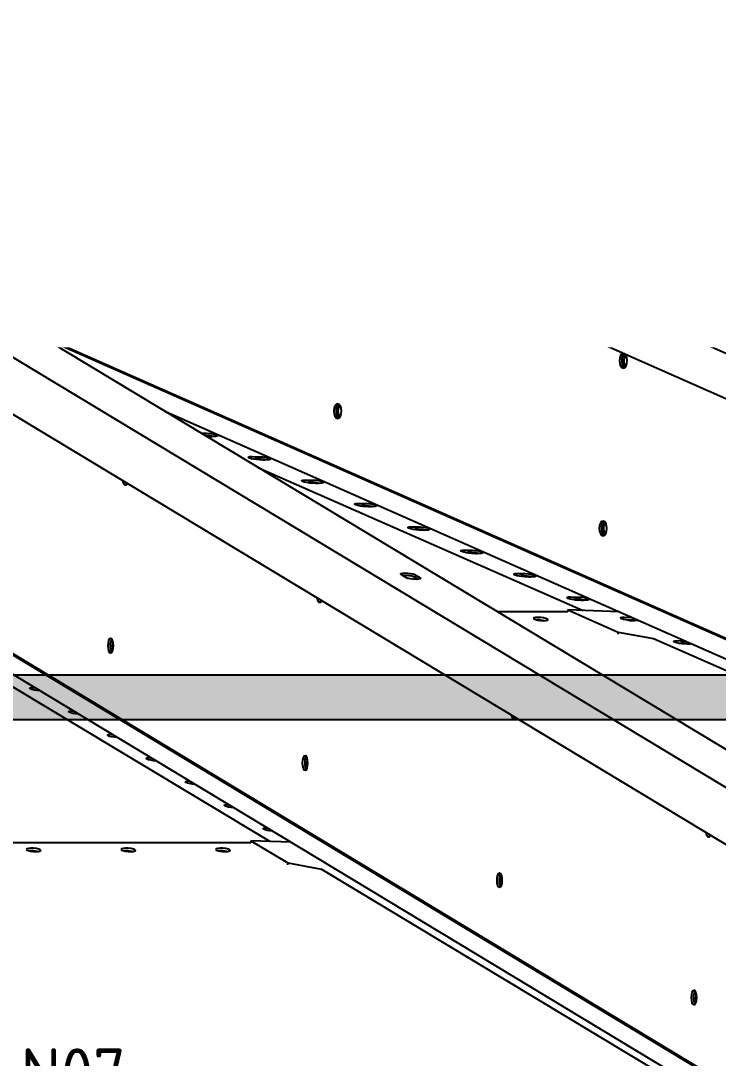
# Model space of a CAD drawing. Header units: millimetres. Extents: x -272986 to 200319, y -34579 to 49604.
# Drawn here: x -35415 to -34746, y 15811 to 16806 of the extents above; entities that cross this region are included whole.
import ezdxf
from ezdxf import colors
from ezdxf.entities.mleader import LeaderData, LeaderLine
from ezdxf.math import Vec2, Vec3

# ---------------------------------------------------------------- set-up
doc = ezdxf.new("R2010")
doc.units = ezdxf.units.MM
doc.linetypes.add('CENTER', pattern=[50.800000000000004, 31.75, -6.35, 6.35, -6.35])
doc.layers.get('Defpoints').update_dxf_attribs({"color": 9})
for name, color, linetype in [('X 0051 M', 7, 'Continuous'), ('X 2051 M', 1, 'CENTER'), ('X 3001 D', 5, 'Continuous'), ('X 4001 T', 7, 'Continuous'), ('X 5001 H', 8, 'Continuous'), ('X 5051 H', 253, 'Continuous')]:
    doc.layers.add(name, color=color, linetype=linetype)
doc.layers.add('X 5999 H', color=7, linetype='Continuous', true_color=0xffffff)
doc.styles.add('BIT STD. 2.5', font='isocpeur.ttf', dxfattribs={"height": 2.5})
doc.styles.add('BIT STD. 3.0', font='isocpeur.ttf', dxfattribs={"height": 2.5})
doc.dimstyles.new('BIT STD. 3.0', dxfattribs={"dimtxt": 3, "dimasz": 3, "dimexe": 1, "dimexo": 0.75, "dimgap": 1, "dimtad": 1, "dimdec": 0, "dimdsep": 46, "dimtxsty": 'BIT STD. 3.0', "dimcen": 0, "dimadec": 0, "dimazin": 0, "dimtfac": 1, "dimtdec": 0, "dimtmove": 0, "dimatfit": 3, "dimfxl": 1, "dimtfill": 1, "dimlwd": -1, "dimlwe": -1, "dimarcsym": 0})

# ---------------------------------------------------------------- blocks, each defined once
blk = doc.blocks.new('*D36')
at = {"layer": 'Defpoints', "color": 0, "transparency": 16777216}
for p in [(-29560.67678410275, 19644.47732991414), (-45157.67678410285, 15542.02923352813), (-29560.67678410275, 15542.02923352813)]:
    blk.add_point(p, dxfattribs=at)
at = {"layer": 'X 3001 D', "color": 0, "transparency": 16777216}
for p, q in [((-45157.67678410285, 15587.02923352813), (-45157.67678410285, 19704.47732991414)), ((-29560.67678410275, 15587.02923352813), (-29560.67678410275, 19704.47732991414)), ((-44977.67678410285, 19644.47732991414), (-29740.67678410275, 19644.47732991414))]:
    blk.add_line(p, q, dxfattribs=at)
for points in [[(-44977.67678410285, 19674.47732991414), (-44977.67678410285, 19614.47732991414), (-45157.67678410285, 19644.47732991414)], [(-29740.67678410275, 19674.47732991414), (-29740.67678410275, 19614.47732991414), (-29560.67678410275, 19644.47732991414)]]:
    blk.add_solid(points, dxfattribs=at)
at = {"layer": 'X 3001 D', "color": 0, "transparency": 16777216, "insert": (-37359.1767841028, 19794.47732991414), "char_height": 150, "attachment_point": 5, "style": 'BIT STD. 3.0', "bg_fill": 3, "box_fill_scale": 1.1, "bg_fill_color": 256, "bg_fill_true_color": 13158600, "bg_fill_transparency": 0}
blk.add_mtext('INTERNAL TANK DIAMETER - %%C15597mm (20 PLATES ROUND)', dxfattribs=at)
blk = doc.blocks.new('A$C79477E6E')
at = {"extrusion": (0, 1, 0)}
for p, q in [((476.9535320341056, 1806.64523979739), (3012.505441377452, 276.9780702590779)), ((3072.557610990709, 276.9780702590597), (537.0057016473402, 1806.645239797375)), ((635.7450653151718, 1806.937440925562), (4097.672395711848, 277.2702713872477)), ((4153.094006394884, 277.2702713872295), (691.166675998189, 1806.937440925545)), ((779.1481817472595, 1807.075177638053), (5082.206792844812, 277.4080080997392)), ((5131.633180608846, 277.408008099721), (828.57456951126, 1807.075177638037)), ((417.6466637249432, 1787.748446359687), (2953.198573068257, 258.0812768213946)), ((580.8028110970881, 1787.748446359687), (4042.730141493714, 258.0812768213946)), ((754.916153752536, 1778.76946572288), (5032.716276783151, 258.0812768213946)), ((937.8569329507045, 1244.387000648647), (2861.240174608814, 84.03363207314942)), ((941.4698749396703, 1240.813944547395), (2861.163744125439, 82.68632884500585)), ((1962.103975652597, 1232.036001698014), (1954.976478207664, 1235.185316458826)), ((1966.913440508626, 1235.185316458826), (1974.040937953552, 1232.036001698014)), ((2419.472884356554, 1232.036001698014), (2410.61364603959, 1235.185316458828)), ((2421.259329557997, 1235.185316458826), (2430.11856787495, 1232.036001698014)), ((1971.796576103716, 1230.461922163166), (1966.61959900106, 1232.749391296862)), ((2427.040361343799, 1230.56449365638), (2420.894094499959, 1232.749391296862)), ((989.3010185121966, 1193.510843669057), (2861.163744125439, 64.23916648433806)), ((1958.776903833823, 948.9082230297281), (3961.688628994238, 63.91324275953957)), ((1964.61123770001, 945.3884414238601), (3961.688628994241, 62.97138614154392)), ((2522.798877798075, 920.0733403948525), (2525.050984276324, 919.2727532652243)), ((2522.993315145217, 919.328441284948), (2524.843311572891, 918.6707977213955)), ((2082.165495673329, 874.4694086095078), (3961.688628994238, 43.99419724816835)), ((2117.252713102742, 853.3017234304152), (2121.900941511838, 853.2077288587807)), ((2124.099938972071, 850.7206520765958), (2122.208978132487, 850.7588903124251)), ((2129.029549336217, 850.0676332709463), (2122.390970967081, 850.2018758845061)), ((2125.152135458604, 850.4649035906241), (2125.442911311129, 850.3364230556926)), ((2165.843165900213, 830.9195486234385), (2172.819568828836, 830.7784746599591)), ((2179.948176653215, 827.6383790721247), (2172.971915730253, 827.7794501640219)), ((2175.01657482086, 828.2914381484297), (2173.126375316981, 828.3296609888403)), ((2175.845675725581, 828.0657493469171), (2176.138734800217, 827.9362599606811)), ((2171.562065837017, 820.5375612886837), (2483.250695962925, 683.2437845942295)), ((2216.762807543328, 808.4902739133304), (2223.738196145827, 808.3492204611393)), ((2225.933209984269, 805.8622242341226), (2224.043772511537, 805.9004316650517)), ((2230.866803970206, 805.2091248733032), (2223.891557373365, 805.3501754539138)), ((2226.543513745393, 805.6646961230217), (2226.830139356112, 805.5380493899102)), ((2267.682449186439, 786.0609992032205), (2274.656823462821, 785.9199662623178)), ((2281.785431287204, 782.7798706744816), (2274.81119901648, 782.9209007438058)), ((2276.849844460783, 783.4330103337052), (2274.961169716149, 783.4712023410593)), ((2277.245421242929, 783.2618447832574), (2277.516839393124, 783.14191753062)), ((2318.602090829554, 763.6317244931124), (2325.575450779816, 763.490712063498)), ((2332.704058604195, 760.3506164756618), (2325.730840659591, 760.4916260336977)), ((2327.766478248897, 761.0037964472085), (2325.878566930831, 761.0419730168633)), ((2327.951200748586, 760.8572825804004), (2328.198499651637, 760.7480125186812)), ((2369.521732472669, 741.2024497830043), (2376.494078096806, 741.0614578646764)), ((2383.622685921189, 737.9213622768402), (2376.65048230271, 738.0623513235896)), ((2378.683111347094, 738.5745825746653), (2376.795964155568, 738.6127436924635)), ((2378.660680727531, 738.4510853078373), (2378.874723167402, 738.3565097544215)), ((2314.03470102567, 714.6485767070881), (2308.814447094668, 717.7978914679043)), ((2310.537099426005, 716.8550637951066), (2314.771247142737, 714.3006547414425)), ((2321.748760549825, 717.7978914679024), (2326.96901448083, 714.6485767070881)), ((2420.44137411578, 718.7731750728963), (2427.412705413801, 718.6322036658548)), ((2325.168430810681, 713.1690863404528), (2321.533547945848, 715.3619663059417)), ((2434.541313238184, 715.4921080780205), (2427.570123945821, 715.6330766134797)), ((2429.599743753854, 716.1453687161011), (2427.713361390368, 716.1835143678618)), ((2429.373711715194, 716.043319007118), (2429.545035080511, 715.9676190566879)), ((2471.361015758896, 696.3439003627882), (2478.331332730795, 696.2029494670332)), ((2485.459940555174, 693.0628538791989), (2478.489765588933, 693.2038019033716)), ((2480.516375467636, 693.7161548715521), (2478.630758635227, 693.7542850430564)), ((2480.090163220801, 693.6340413361413), (2480.208860379866, 693.5815944965598)), ((2468.532732860363, 681.8786414011574), (2401.400880495257, 681.8786414011574)), ((2468.689677564205, 683.8203937720154), (2468.426179985014, 681.8786414011574)), ((2517.724436439188, 681.8786414011574), (2468.689677564205, 683.8203937720154)), ((2468.689677564205, 683.8203937720154), (2516.823139917178, 662.6183857643737)), ((2518.034980132416, 681.8786414011574), (2517.724436439188, 681.8786414011574)), ((2522.677326138702, 676.8377358470352), (2529.768014277659, 676.6943508548284)), ((2535.561231966971, 674.1345932228523), (2523.869294376978, 674.3710227974389)), ((2527.919725501259, 673.8005947265392), (2529.249960047786, 673.7736952682135)), ((2536.873593051776, 673.5547209510169), (2529.80607596874, 673.6976373876187)), ((2516.823139917178, 662.6183857643737), (2516.565657454626, 660.7209596716802)), ((2516.823139917178, 662.6183857643737), (2550.813872733506, 656.5811394415705)), ((2553.672467357082, 666.1320675970874), (2553.587603010794, 666.1320675970874)), ((1859.220148098797, 656.5811394415705), (2183.139991861408, 461.7722684968685)), ((2550.813872733506, 656.5811394415705), (2550.673129342245, 655.5439807150924)), ((2550.813872733506, 656.5811394415705), (2992.843781130749, 461.8741476874948)), ((2573.59696778181, 654.4084611369253), (2580.520220051756, 654.2684619643042)), ((2587.627727152587, 651.1287930666604), (2580.725717611855, 651.2683626775088)), ((2582.611876375307, 651.7835557906328), (2580.762581692634, 651.8209514704977)), ((1957.081334969615, 609.5499117167074), (1957.271217176803, 609.5463708722109)), ((1962.475676196311, 606.4065849865347), (1962.302556146256, 606.4098132572908)), ((1994.37577194559, 587.1206370065975), (1994.445924459014, 587.119328831679)), ((1999.650383478522, 583.9795429460046), (1999.596993122232, 583.9805385471827)), ((2164.716797130426, 460.5090044944209), (1730.485329000785, 460.5090044944209)), ((2164.838088278615, 462.4507568652807), (2164.634569396181, 460.5090044944209)), ((2203.468392687118, 461.0186538006546), (2164.838088278615, 462.4507568652807)), ((2164.838088278615, 462.4507568652807), (2200.091878765594, 441.2487488576389)), ((2200.091878765594, 441.2487488576389), (2199.893239818, 439.3535554346599)), ((2200.091878765594, 441.2487488576389), (2232.470894783241, 435.2115025348339)), ((2232.470894783241, 435.2115025348339), (2232.362422149123, 434.1765764780703)), ((2232.470894783241, 435.2115025348339), (2556.390738546503, 240.4026315897372))]:
    blk.add_line(p, q, dxfattribs=at)
at = {"extrusion": (0, 0, -1)}
for centre, major_axis, ratio, start_param, end_param in [((1960.944959358156, 1235.185316458908), (-6.949620002249387, 0.8383208361043031), 0.1918023039474003, -0.5614132024934406, 2.580179451096352), ((2415.936487798805, 1235.18531645891), (-6.922618541567476, 1.037955937339124), 0.1710541236911177, -0.7197052314060359, 2.421887422183757), ((1968.072456803067, 1232.036001697896), (6.949620002259523, -0.8383208361057232), 0.1918023039473834, -0.5614132024932976, 2.580179451096495), ((2424.795726115743, 1232.036001697896), (6.922618541577572, -1.037955937340813), 0.1710541236910967, -0.7197052314058903, 2.421887422183903), ((2012.792062785844, 1147.774752303767), (4.662936703425657e-15, -7.000000000000064), 0.5224985647159204, -4.258603374866193, 2.024581932313393), ((2490.859576688654, 1147.774752303767), (6.217248937900877e-15, -7.000000000000065), 0.6494480483301575, -4.258603374866182, 2.024581932313405), ((2494.661606516649, 1147.774752303771), (2.442490654175344e-15, -7.000000000000314), 0.6494480483301592, 2.02458193231344, 2.710173263190626), ((2017.055263607614, 1147.774752303771), (1.77635683940025e-15, -6.999999999999986), 0.5224985647159219, 0.622175250448816, 2.024581932313417), ((2017.055263607614, 1147.774752303767), (2.220446049250313e-15, -7.000000000004426), 0.5224985647159219, 2.024581932313576, 2.519417403140294), ((2494.661606516649, 1147.774752303771), (1.77635683940025e-15, -7.000000000000366), 0.649448048330159, 0.4314193903981967, 2.024581932313357), ((2267.34554296207, 1035.299225131841), (4.662936703425657e-15, -7.000000000000064), 0.5224985647159204, -4.258603374866193, 2.024581932313393), ((2271.60874378384, 1035.299225131845), (1.554312234475219e-15, -6.999999999999886), 0.5224985647159219, 0.6221752504489331, 2.024581932313419), ((2271.60874378384, 1035.299225131846), (2.886579864025407e-15, -6.9999999999982), 0.5224985647159219, 2.024581932313322, 2.519417403140421), ((1993.398523286553, 987.0036916142017), (4.662936703425657e-15, -7.000000000000064), 0.5224985647159204, -4.258603374866193, 2.024581932313393), ((1997.661724108319, 987.0036916142053), (2.220446049250313e-15, -7.00000000000056), 0.5224985647159219, 0.6221752504488891, 2.024581932313348), ((1997.661724108319, 987.0036916142053), (1.998401444325282e-15, -6.999999999999963), 0.5224985647159219, 2.024581932313417, 2.519417403140531), ((2521.899023138292, 922.8236979599151), (4.662936703425657e-15, -7.000000000000064), 0.5224985647159204, -4.258603374866197, 2.02458193231339), ((2526.162223960066, 922.8236979599187), (1.998401444325282e-15, -7.000000000000083), 0.5224985647159219, 0.6221752504491398, 2.024581932313404), ((2526.162223960066, 922.8236979599187), (1.332267629550188e-15, -6.9999999999994), 0.5224985647159219, 2.024581932313404, 2.519417403140376), ((2247.952003462775, 874.5281644422776), (4.662936703425657e-15, -7.000000000000064), 0.5224985647159204, -4.258603374866193, 2.024581932313393), ((2252.215204284548, 874.5281644422794), (1.554312234475219e-15, -7.000000000000391), 0.5224985647159218, 0.622175250449013, 2.02458193231339), ((2252.215204284545, 874.5281644422812), (1.77635683940025e-15, -6.999999999998453), 0.522498564715922, 2.02458193231331, 2.519417403140459), ((2125.639976836337, 851.6411972573551), (-6.961864500088557, 0.7296867015417704), 0.200432857043433, 0.04540287107042628, 2.659771290160591), ((2124.960805038136, 849.2052720953925), (6.936425114089134, -0.9412792553916878), 0.1819892258667465, -1.990683508877888, -1.247483718733551), ((2125.639976836337, 851.6411972573551), (6.961864500088316, -0.7296867015417448), 0.2004328570434331, -0.4818213634291757, 1.044927787494102), ((2169.407540815231, 829.3494993937311), (-6.936425114087543, 0.9412792553914708), 0.1819892258667467, -2.134987046166085, 1.006605607423708), ((2176.557584878723, 829.211922547247), (-6.961864500088503, 0.7296867015417644), 0.200432857043433, -1.841917693704165, 2.659771290160601), ((2176.557584878723, 829.211922547247), (6.96186450008843, -0.7296867015417572), 0.2004328570434331, -0.4818213634291801, 1.044714430311439), ((2044.475849401708, 810.348170787991), (0, -7.000000000000061), 0.3826834323650596, -0.7457192521791436, 1.19950485769779), ((2220.327182458346, 806.920224683623), (-6.936425114087543, 0.9412792553914708), 0.1819892258667467, -2.134987046166085, 1.006605607423708), ((2227.475192921109, 806.7826478371371), (-6.961864500088559, 0.7296867015417707), 0.2004328570434331, -1.841704691079552, 2.659771290160639), ((2226.800088324369, 804.3467226751745), (6.936425114089678, -0.9412792553917613), 0.1819892258667466, -1.99153494413923, -1.247274138702688), ((2227.475192921109, 806.7826478371371), (6.96186450008843, -0.7296867015417573), 0.2004328570434331, -0.4818213634291793, 1.044501427686917), ((2271.246824101458, 784.4909499735131), (-6.936425114087543, 0.9412792553914708), 0.1819892258667467, -2.134987046166085, 1.006605607423708), ((2278.392800963495, 784.353373127029), (-6.961864500088518, 0.7296867015417665), 0.2004328570434331, -1.841492041241047, 2.659771290160644), ((2277.719729967492, 781.9174479650665), (6.936425114089491, -0.9412792553917356), 0.1819892258667465, -1.991960370778719, -1.24716972987855), ((2278.392800963495, 784.353373127029), (6.96186450008843, -0.729686701541757), 0.2004328570434331, -0.4818213634291766, 1.044288777848432), ((2502.505483639001, 762.0526372703516), (4.662936703425657e-15, -7.000000000000064), 0.5224985647159204, -4.258603374866197, 2.02458193231339), ((2506.768684460774, 762.0526372703553), (1.77635683940025e-15, -6.999999999999496), 0.5224985647159218, 2.024581932313408, 2.519417403140534), ((2322.166465744569, 762.061675263405), (-6.936425114087543, 0.9412792553914708), 0.1819892258667467, -2.134987046166085, 1.006605607423708), ((2329.310409005881, 761.924098416921), (-6.961864500088534, 0.7296867015417685), 0.2004328570434331, -1.841279742434985, 2.659771290160604), ((2329.310409005881, 761.924098416921), (6.961864500088543, -0.729686701541769), 0.2004328570434331, -0.4818213634291784, 1.044076479042224), ((2506.768684460774, 762.0526372703534), (1.554312234475219e-15, -6.999999999999987), 0.5224985647159219, 0.6221752504489415, 2.024581932313404), ((2373.086107387684, 739.632400553297), (-6.936425114087541, 0.9412792553914697), 0.1819892258667467, -2.134987046166087, 1.006605607423706), ((2380.228017048263, 739.4948237068111), (-6.961864500088527, 0.7296867015417672), 0.2004328570434331, -1.841067792916515, 2.659771290160637), ((2379.559013253729, 737.0588985448485), (6.936425114089591, -0.9412792553917492), 0.1819892258667465, -1.992810644383639, -1.246961672307423), ((2380.228017048263, 739.4948237068111), (6.961864500088543, -0.729686701541769), 0.2004328570434331, -0.4818213634291784, 1.043864529523887), ((2424.005749030799, 717.2031258431889), (-6.936425114087542, 0.9412792553914698), 0.1819892258667467, -2.134987046166086, 1.006605607423707), ((2431.145625090652, 717.065548996703), (-6.961864500088605, 0.7296867015417754), 0.2004328570434331, -1.840856190959551, 2.659771290160591), ((2431.145625090652, 717.065548996703), (6.961864500088543, -0.729686701541769), 0.2004328570434331, -0.4818213634291784, 1.043652927566906), ((2320.50185775325, 714.648576707079), (6.972839224681826, -0.6160463835602841), 0.2078276749251632, -0.4019630360341999, 2.739629617555593), ((2430.478654896844, 714.6296238347404), (6.936425114089172, -0.9412792553916929), 0.1819892258667465, -1.993235492266717, -1.246858022643155), ((2230.913489794599, 697.872643616065), (-2.220446049250313e-16, -7.000000000000071), 0.3826834323650596, -0.7457192521777678, 1.199504857696238), ((2482.063233133034, 694.6362742865949), (-6.961864500088527, 0.7296867015417678), 0.2004328570434331, -1.840644934849539, 2.659771290160631), ((2481.398296539963, 692.2003491246323), (6.936425114089444, -0.9412792553917297), 0.1819892258667465, -1.993660148148772, -1.246754625117551), ((2532.980841175417, 672.2069995764869), (6.961864500088804, -0.7296867015419426), 0.2004328570434331, -2.263537164131135, -1.621587570508966), ((2030.271817539284, 649.5771100984257), (4.218847493575595e-15, -7.000000000000064), 0.3826834323650607, -4.258603374866183, 2.024581932313403), ((2034.891215201842, 649.5771100984275), (1.110223024625157e-15, -7.000000000000236), 0.3826834323650622, 1.039634466989359, 2.024581932313402), ((2034.891215201838, 649.577110098433), (8.881784197001252e-16, -6.999999999987114), 0.3826834323650622, 2.024581932313364, 2.101958186600623), ((2584.204826142533, 652.7008350607321), (-6.961864500088569, 0.7296867015417965), 0.2004328570434394, -1.831195359937992, 0.9926222696989004), ((1996.986382533913, 585.5505877768901), (-6.961864500088748, 0.7296867015419605), 0.2004328570434395, -1.976094817312744, 1.16549783627705), ((2417.35113018749, 585.3971164441409), (6.661338147750939e-16, -7.000000000000065), 0.3826834323650595, -0.7457192521763467, 1.199504857694697), ((2034.280819509884, 563.1213130667802), (-6.961864500088771, 0.7296867015419631), 0.2004328570434394, -1.96581832133809, 1.157817903174525), ((2071.575256485852, 540.6920383566721), (-6.961864500088792, 0.7296867015418191), 0.2004328570434394, -1.94726809272426, 1.139267674561532), ((2216.709457932175, 537.1015829264998), (4.218847493575595e-15, -7.000000000000064), 0.3826834323650607, -4.258603374866222, 2.024581932313365), ((2221.328855594733, 537.1015829265016), (1.110223024625156e-15, -7.000000000000294), 0.3826834323650621, 1.039634466989466, 2.024581932313379), ((2221.328855594726, 537.101582926518), (1.554312234475219e-15, -6.999999999967821), 0.3826834323650622, 2.024581932313117, 2.101958186600383), ((2108.869693461824, 518.2627636465622), (-6.961864500088792, 0.7296867015418191), 0.2004328570434395, -1.92870838267315, 1.120707964510361), ((2146.164130437795, 495.8334889364542), (-6.961864500088794, 0.7296867015418195), 0.2004328570434394, -1.910132769813126, 1.102132351650265), ((2183.458567413767, 473.4042142263443), (-6.961864500088764, 0.7296867015418163), 0.2004328570434394, -1.891534783200447, 1.083534365037604), ((2603.788770580384, 472.9215892722132), (-2.220446049250313e-16, -6.999999999999963), 0.3826834323650597, -0.7457192521750367, 1.199504857693013), ((1956.06927338578, 450.8373626697485), (6.982253733321256, -0.4981293040194546), 0.2139411660812019, -1.778922861750537, -1.362669791839155), ((2046.836508019765, 450.8373626697485), (6.982253733321649, -0.4981293040194824), 0.2139411660812019, -1.778922861750489, -1.362669791839185), ((2137.603742653748, 450.8373626697485), (6.982253733321654, -0.4981293040194828), 0.2139411660812018, -1.778922861750394, -1.362669791839319), ((2258.353818290441, 431.4687750004832), (-6.96186450008882, 0.7296867015418226), 0.2004328570434393, -0.7410333780092504, -0.06696704015351074), ((2403.147098325066, 424.6260557545756), (4.218847493575595e-15, -7.000000000000064), 0.3826834323650607, -4.258603374866214, 2.024581932313372), ((2407.766495987657, 424.6260557545374), (1.554312234475219e-15, -7.000000000082981), 0.3826834323650621, 2.024581932313909, 2.101958186599266), ((2407.766495987631, 424.6260557545775), (1.110223024625157e-15, -7.000000000001435), 0.3826834323650622, 1.039634466990075, 2.02458193231329), ((2295.648255266413, 409.0395002903733), (-6.961864500088723, 0.7296867015418129), 0.2004328570434394, -0.6795094600577443, -0.1284909581050481), ((2370.237129218349, 364.1809508701554), (-6.961864500081976, 0.7296867015411057), 0.2004328570434394, -0.4392005433478774, -0.3687998748148808), ((2589.584738717956, 312.1505285826497), (4.218847493575595e-15, -7.000000000000064), 0.3826834323650607, -4.258603374866211, 2.024581932313375), ((2594.204136380522, 312.1505285826497), (1.332267629550188e-15, -7.000000000000806), 0.3826834323650621, 1.039634466989969, 2.024581932313365), ((2594.204136380551, 312.1505285826115), (1.77635683940025e-15, -7.000000000081176), 0.3826834323650621, 2.024581932313876, 2.101958186599277)]:
    blk.add_ellipse(centre, major_axis=major_axis, ratio=ratio, start_param=start_param, end_param=end_param, dxfattribs=at)
for centre, major_axis, ratio, start_param, end_param in [((1960.65111785059, 1232.749391296944), (-6.949620002249399, 0.8383208361042034), 0.1918023039473787, -2.580179451100603, -0.9822911174340614), ((2415.57125274077, 1232.749391296944), (-6.922618541567726, 1.037955937339016), 0.171054123691139, -2.421887422187852, -1.215052154009723), ((2014.923663196732, 1147.774752303771), (-1.554312234475219e-15, 7.000000000000425), 0.5224985647159217, 0.2956922084958722, 1.117010721276377), ((2492.760591602655, 1147.774752303771), (-2.33146835171283e-15, 6.999999999999392), 0.6494480483301592, 0.210634358069538, 1.117010721276394), ((2014.923663196732, 1147.774752303771), (3.788080960021034e-13, -7.000000000000391), 0.5224985647159219, -2.024581932313485, -0.2956922084943965), ((2014.923663196725, 1147.774752303767), (0, 6.999999999999973), 0.5224985647159193, 1.117010721276387, 2.845900445094998), ((2492.760591602655, 1147.774752303771), (4.716227408607665e-13, -7.000000000000181), 0.6494480483301591, -2.024581932313483, -0.2106343580672327), ((2492.760591602648, 1147.774752303767), (-5.551115123125784e-16, 6.999999999999819), 0.6494480483301568, 1.117010721276385, 2.930958295521391), ((2269.477143372958, 1035.299225131845), (3.794742298168785e-13, -6.999999999999987), 0.5224985647159218, -2.024581932313485, -0.2956922084942626), ((2269.477143372947, 1035.299225131841), (0, 6.999999999999937), 0.5224985647159193, 1.117010721276329, 2.845900445095135), ((2269.477143372947, 1035.299225131841), (-3.794742298168785e-13, 6.999999999999932), 0.5224985647159195, 0.2956922084944553, 1.117010721276339), ((1995.530123697441, 987.0036916142053), (3.810285420513537e-13, -7.000000000000352), 0.5224985647159219, -2.024581932313444, -0.2956922084944429), ((1995.53012369743, 987.0036916142017), (4.440892098500626e-16, 7.000000000000033), 0.5224985647159193, 1.1170107212764, 2.845900445094938), ((1995.530123697441, 987.0036916142035), (-1.77635683940025e-15, 7.000000000000496), 0.5224985647159219, 0.2956922084956742, 1.117010721276357), ((2524.030623549184, 922.8236979599187), (3.792521852119535e-13, -7.000000000000042), 0.5224985647159218, -2.0245819323135, -0.2956922084944826), ((2524.030623549173, 922.8236979599151), (-2.220446049250313e-16, 7.000000000000158), 0.5224985647159194, 1.117010721276374, 2.845900445095273), ((2524.030623549184, 922.8236979599187), (-1.998401444325282e-15, 6.999999999999838), 0.5224985647159218, 0.2956922084955788, 1.117010721276356), ((2250.083603873667, 874.5281644422794), (3.799183190267285e-13, -7.000000000000181), 0.5224985647159218, -2.024581932313485, -0.2956922084945119), ((2250.083603873656, 874.5281644422757), (-2.220446049250313e-16, 6.999999999999812), 0.5224985647159194, 1.117010721276326, 2.845900445095126), ((2250.083603873667, 874.5281644422794), (-8.881784197001252e-16, 7.000000000000079), 0.5224985647159219, 0.2956922084956938, 1.117010721276435), ((2125.384662732391, 849.2052720953925), (-6.961864500088579, 0.729686701541627), 0.2004328570434331, -2.078152360719416, -1.061011829433387), ((2125.291362318712, 851.6411972573533), (6.936425114087866, -0.9412792553913817), 0.1819892258667465, -1.836781804294141, -1.304810849295824), ((2176.302270774777, 826.7759973852826), (-6.961864500088211, 0.7296867015415881), 0.2004328570434331, -2.078117923047106, -1.061011829433394), ((2176.211003961831, 829.211922547247), (6.936425114088077, -0.9412792553914108), 0.1819892258667465, -1.836781804293916, -1.304810849295877), ((2046.785548232994, 810.3481707879928), (8.881784197001252e-16, -6.999999999999035), 0.3826834323650621, -0.9388264222513092, -0.4457221238611254), ((2046.78554823298, 810.348170787991), (4.440892098500626e-16, 7.000000000000895), 0.3826834323650597, 2.202766231337274, 2.695870529729183), ((2227.219878817163, 804.3467226751745), (-6.961864500088326, 0.7296867015416002), 0.2004328570434331, -2.078083484444738, -1.061011829433397), ((2227.130645604946, 806.7826478371371), (6.936425114088262, -0.9412792553914362), 0.1819892258667465, -1.83678180429404, -1.304810849295764), ((2278.137486859549, 781.9174479650665), (-6.961864500088468, 0.729686701541615), 0.2004328570434331, -2.078049044912317, -1.061011829433329), ((2278.050287248068, 784.353373127029), (6.936425114090705, -0.9412792553917673), 0.1819892258667465, -1.83678180429399, -1.304810849295839), ((2504.637084049897, 762.0526372703534), (-1.998401444325282e-15, 7.000000000000204), 0.5224985647159217, 0.2956922084955555, 1.117010721276417), ((2329.055094901934, 759.4881732549566), (-6.961864500088629, 0.7296867015416326), 0.2004328570434331, -2.07801460445008, -1.061011829433403), ((2328.969928891187, 761.924098416921), (6.936425114089327, -0.9412792553915803), 0.1819892258667465, -1.836781804293915, -1.304810849295816), ((2504.637084049897, 762.0526372703534), (3.796962744218035e-13, -7.000000000000096), 0.5224985647159218, -2.0245819323135, -0.2956922084947446), ((2504.637084049882, 762.0526372703516), (-6.661338147750939e-16, 7.000000000000187), 0.5224985647159194, 1.117010721276372, 2.845900445095272), ((2379.972702944317, 737.0588985448485), (-6.961864500088713, 0.7296867015416413), 0.2004328570434331, -2.077980163057747, -1.061011829433371), ((2379.889570534306, 739.4948237068111), (6.936425114089002, -0.9412792553915367), 0.1819892258667465, -1.836781804293817, -1.304810849296012), ((2315.066391218268, 715.3619663059308), (-6.972839224685911, 0.6160463835605224), 0.2078276749251722, -2.739629617557837, -0.8193896798238904), ((2430.890310986706, 714.6296238347404), (-6.961864500088387, 0.7296867015416071), 0.2004328570434331, -2.077945720735282, -1.061011829433391), ((2430.809212177421, 717.0655489967048), (6.936425114090563, -0.9412792553917481), 0.1819892258667465, -1.836781804294015, -1.304810849295853), ((2233.223188625885, 697.8726436160669), (1.998401444325282e-15, -7.000000000000856), 0.3826834323650622, -0.9388264222492531, -0.4457221238612381), ((2233.223188625871, 697.872643616065), (0, 7.000000000000274), 0.3826834323650597, 2.202766231339073, 2.695870529729426), ((2481.807919029088, 692.2003491246323), (-6.961864500088345, 0.7296867015416021), 0.2004328570434331, -2.0779112774824, -1.061011829433412), ((2481.728853820543, 694.6362742865949), (6.936425114088407, -0.9412792553914552), 0.1819892258667465, -1.836781804293842, -1.304810849295907), ((2442.355636618362, 672.6941846088775), (-6.961864500088025, 0.7296867015415932), 0.2004328570434394, -2.080580824157725, -1.061011829433242), ((2032.58151637057, 649.5771100984275), (2.76667577736589e-13, -6.999999999999987), 0.3826834323650621, -2.024581932313565, -0.4457221238612894), ((2032.581516370556, 649.5771100984257), (2.220446049250313e-16, 7.000000000000094), 0.3826834323650595, 1.117010721276418, 2.695870529729405), ((2032.58151637057, 649.5771100984275), (2.784439345759893e-13, -7.000000000000289), 0.3826834323650621, -2.695870529728682, -2.024581932314012), ((2032.581516370556, 649.5771100984257), (-2.771116669464391e-13, 6.999999999999993), 0.3826834323650595, 0.4457221238601443, 1.117010721276246), ((2583.949512038587, 650.2649098987695), (-6.961864500088381, 0.7296867015416301), 0.2004328570434394, -2.076312086450057, -1.061011829433327), ((2583.964805843476, 652.7008350607339), (6.936425114088796, -0.9412792553915404), 0.1819892258667522, -1.83678180429422, -1.304810849295662), ((2419.66082901878, 585.3971164441427), (6.66133814775094e-16, -7.00000000000178), 0.3826834323650622, -0.938826422247109, -0.4457221238613898), ((2419.660829018761, 585.3971164441391), (0, 6.999999999998704), 0.3826834323650596, 2.202766231341095, 2.695870529729698), ((2219.019156763461, 537.1015829265016), (2.76667577736589e-13, -6.999999999999987), 0.3826834323650621, -2.024581932313601, -0.4457221238612412), ((2219.019156763447, 537.1015829264998), (-4.440892098500626e-16, 7.000000000000085), 0.3826834323650596, 1.117010721276333, 2.695870529729419), ((2219.019156763465, 537.1015829265016), (2.773337115513642e-13, -7.000000000000523), 0.3826834323650622, -2.69587052972889, -2.024581932313974), ((2219.019156763447, 537.1015829264998), (-2.775557561562891e-13, 6.999999999999786), 0.3826834323650597, 0.4457221238600386, 1.117010721276223), ((2606.098469411674, 472.9215892722168), (1.110223024625157e-15, -7.000000000002037), 0.3826834323650622, -0.9388264222449463, -0.4457221238614081), ((2606.09846941166, 472.921589272215), (2.220446049250313e-16, 7.000000000000501), 0.3826834323650596, 2.202766231343241, 2.695870529730004), ((1956.104030235128, 451.3245477021428), (-6.982253733321152, 0.4981293040192932), 0.2139411660812019, -2.188259565781653, -0.9533330878096382), ((2046.871264869111, 451.3245477021428), (-6.982253733321482, 0.4981293040193163), 0.2139411660812018, -2.188259565781484, -0.9533330878096771), ((2137.638499503097, 451.3245477021428), (-6.982253733321211, 0.4981293040192974), 0.2139411660812018, -2.18825956578157, -0.9533330878097517), ((2405.456797156356, 424.6260557545738), (2.775557561562893e-13, -7.000000000002069), 0.3826834323650622, -2.695870529728981, -2.024581932314173), ((2405.456797156341, 424.6260557545738), (-2.76889622341514e-13, 7.000000000001351), 0.3826834323650596, 0.4457221238600724, 1.117010721276152), ((2405.456797156356, 424.6260557545775), (2.782218899710643e-13, -7.000000000000377), 0.3826834323650622, -2.024581932313513, -0.4457221238615572), ((2405.456797156341, 424.6260557545756), (2.220446049250313e-16, 7.000000000000058), 0.3826834323650596, 1.117010721276422, 2.695870529729586), ((2591.89443754925, 312.1505285826479), (2.788880237858393e-13, -7.000000000001791), 0.3826834323650623, -2.69587052972897, -2.02458193231412), ((2591.894437549232, 312.1505285826515), (-2.777778007612142e-13, 6.999999999998166), 0.3826834323650596, 0.4457221238596056, 1.117010721276317), ((2591.89443754925, 312.1505285826515), (2.775557561562891e-13, -7.000000000000353), 0.3826834323650621, -2.024581932313498, -0.4457221238614539), ((2591.894437549232, 312.1505285826497), (2.220446049250313e-16, 7.000000000000123), 0.3826834323650596, 1.117010721276451, 2.695870529729962)]:
    blk.add_ellipse(centre, major_axis=major_axis, ratio=ratio, start_param=start_param, end_param=end_param)
at = {"extrusion": (0, 0, -0.9999999999999999)}
for centre, major_axis, ratio, start_param, end_param in [((2125.639976836337, 851.6411972573551), (-6.961864500088225, 0.7296867015417353), 0.2004328570434331, -1.842131050886605, -0.8534032892331334), ((2175.880446681254, 826.7759973852826), (6.936425114089102, -0.9412792553916828), 0.1819892258667465, -1.991109323661068, -1.247378801499776), ((2328.63937161061, 759.4881732549566), (6.936425114089221, -0.9412792553916988), 0.1819892258667465, -1.992385604039875, -1.247065574566526), ((2315.281603822245, 717.7978914678934), (-6.972839224685901, 0.6160463835606441), 0.2078276749251631, -0.4019630360344895, 2.739629617555304), ((2474.925390673914, 694.7738511330808), (-6.936425114087572, 0.9412792553914734), 0.1819892258667467, -2.134987046166085, 1.006605607423708), ((2482.063233133034, 694.6362742865949), (6.961864500088543, -0.729686701541769), 0.2004328570434331, -0.4818213634291793, 1.043441671456951), ((2526.241701053725, 675.267686617326), (-6.936425114090031, 0.941279255391838), 0.1819892258667525, -2.134987046165283, 1.00660560742451), ((2577.161342696836, 652.838411907218), (-6.936425114089554, 0.9412792553917734), 0.1819892258667524, -2.134987046165328, 1.006605607424465), ((2583.634248562899, 650.2649098987695), (6.936425114090381, -0.9412792553918885), 0.1819892258667522, -2.013160776114207, -1.24653103529566), ((1959.691945557941, 607.979862487), (-6.961864500088749, 0.7296867015419601), 0.2004328570434394, -1.976094817312708, 1.165497836277085), ((1956.277814481862, 453.7604728641054), (-6.982253733321149, 0.4981293040194478), 0.2139411660812018, -3.463462980256005, 2.819722326923581), ((2047.045049115852, 453.7604728641054), (-6.982253733321149, 0.4981293040194478), 0.2139411660812018, -3.463462980256005, 2.819722326923581), ((2137.812283749834, 453.7604728641054), (-6.982253733321149, 0.4981293040194478), 0.2139411660812018, -3.463462980256005, 2.819722326923581), ((2221.059381314473, 453.8980497105913), (-6.961864500089272, 0.7296867015418708), 0.2004328570434393, -0.7932525770155197, -0.01474784114705419)]:
    blk.add_ellipse(centre, major_axis=major_axis, ratio=ratio, start_param=start_param, end_param=end_param, dxfattribs=at)
at = {"extrusion": (0, 0, -0.9999999999999998)}
blk.add_ellipse((2442.610950722308, 675.1301097708401), major_axis=(-6.96186450008854, 0.7296867015417929), ratio=0.2004328570434394, start_param=-3.623414017018972, end_param=2.659771290160614, dxfattribs=at)
at = {"extrusion": (0, 0, -0.9999999999999997)}
blk.add_ellipse((2332.942692242381, 386.6102255802634), major_axis=(-6.961864500088628, 0.7296867015418033), ratio=0.2004328570434394, start_param=-0.6001016108141393, end_param=-0.2078988073488432, dxfattribs=at)
blk = doc.blocks.new('NP16_100NB_PLAN')
h = blk.add_hatch(color=8)
h.dxf.hatch_style = 1
edge = h.paths.add_edge_path()
edge.add_arc((34.44150891285803, -83.14915792601583), 9, 0, 360)
edge = h.paths.add_edge_path()
edge.add_arc((83.14915792601576, -34.44150891285818), 9, 0, 360)
edge = h.paths.add_edge_path()
edge.add_arc((83.14915792601585, 34.44150891285798), 9, 0, 360)
edge = h.paths.add_edge_path()
edge.add_arc((34.44150891285809, 83.1491579260158), 9, 0, 360)
edge = h.paths.add_edge_path()
edge.add_arc((-34.44150891285806, 83.14915792601582), 9, 0, 360)
edge = h.paths.add_edge_path()
edge.add_arc((-83.14915792601579, 34.44150891285811), 9, 0, 360)
edge = h.paths.add_edge_path()
edge.add_arc((-83.14915792601583, -34.44150891285803), 9, 0, 360)
edge = h.paths.add_edge_path()
edge.add_arc((-34.44150891285813, -83.14915792601577), 9, 0, 360)
edge = h.paths.add_edge_path()
edge.add_arc((0, 0), 57.5, 0, 360)
at = {"layer": 'X 5001 H'}
h = blk.add_hatch(color=256, dxfattribs=at)
h.dxf.hatch_style = 1
h.set_gradient(color1=(91, 91, 91), rotation=45, one_color=1, tint=1, name='CYLINDER')
edge = h.paths.add_edge_path()
edge.add_arc((0, 0), 110, 0, 360)
at = {"layer": 'X 5051 H'}
h = blk.add_hatch(dxfattribs=at)
h.set_pattern_fill('STEEL', color=256, style=0)
h.set_pattern_definition([(45, (0, 0), (-2.245064030267288, 2.245064030267288), []), (45, (0, 1.5875), (-2.245064030267288, 2.245064030267288), [])])
edge = h.paths.add_edge_path()
edge.add_arc((0, 0), 81, 0, 360)
edge = h.paths.add_edge_path(flags=17)
edge.add_arc((0, 0), 79, 0, 360)
at = {"layer": 'Defpoints'}
for centre in [(1.06581410364015e-14, 90), (-63.63961030678927, 63.63961030678929), (63.63961030678936, 63.6396103067892), (-90, 3.615288407185502e-14), (90, -1.071263845860149e-13), (-63.63961030678932, -63.63961030678924), (63.63961030678924, -63.63961030678932), (-6.164762710730853e-14, -90)]:
    blk.add_circle(centre, 7, dxfattribs=at)
at = {"layer": 'X 0051 M'}
for centre, radius in [((0, 0), 110), ((-34.44150891285806, 83.14915792601582), 9), ((34.44150891285809, 83.1491579260158), 9), ((0, 0), 81), ((0, 0), 79), ((0, 0), 57.5), ((-83.14915792601579, 34.44150891285811), 9), ((83.14915792601585, 34.44150891285798), 9), ((-83.14915792601583, -34.44150891285803), 9), ((83.14915792601576, -34.44150891285818), 9), ((-34.44150891285813, -83.14915792601577), 9), ((34.44150891285803, -83.14915792601583), 9)]:
    blk.add_circle(centre, radius, dxfattribs=at)
at = {"layer": 'X 2051 M'}
for p, q in [((0, -131), (0, 131)), ((-40.5644438306995, 97.9312304461964), (-28.31857399501664, 68.36708540583521)), ((40.56444383069952, 97.9312304461964), (28.31857399501664, 68.36708540583521)), ((-97.93123044619638, 40.56444383069955), (-68.3670854058352, 28.31857399501666)), ((97.93123044619645, 40.5644438306994), (68.36708540583525, 28.31857399501657)), ((-131, 0), (131, 0)), ((-97.93123044619641, -40.56444383069945), (-68.36708540583523, -28.3185739950166)), ((97.93123044619635, -40.56444383069963), (68.36708540583518, -28.31857399501671)), ((-40.56444383069958, -97.93123044619637), (-28.31857399501668, -68.3670854058352)), ((40.56444383069945, -97.93123044619641), (28.3185739950166, -68.36708540583523))]:
    blk.add_line(p, q, dxfattribs=at)
blk.add_circle((0, 0), 90, dxfattribs=at)
blk = doc.blocks.new('*U510')
blk.add_blockref('NP16_100NB_PLAN', (10250.90310094374, 800))
at = {"layer": 'Defpoints', "style": 'BIT STD. 2.5'}
blk.add_attdef('REF.', (10250.90310094374, 1329.421649182432), '', height=45, dxfattribs=at)
blk = doc.blocks.new('*D512')
at = {"layer": 'Defpoints', "color": 0, "transparency": 16777216}
for p in [(-37146.04291429606, 15246.02923352813), (-33942.21616775348, 15245.52923352813), (-44767.34113653186, 1987.529233528126)]:
    blk.add_point(p, dxfattribs=at)
at = {"layer": 'X 3001 D', "color": 0, "transparency": 16777216}
for p, q in [((-37101.04291429606, 15246.02923352813), (-34662.21616775348, 15246.02923352813)), ((-34662.21616775348, 15246.02923352813), (-34302.21616775348, 15245.52923352813)), ((-34302.21616775348, 15245.52923352813), (-30570.92012409727, 15245.52923352813))]:
    blk.add_line(p, q, dxfattribs=at)
at = {"layer": 'X 3001 D', "color": 0, "transparency": 16777216, "insert": (-32226.56814592537, 15395.52923352813), "char_height": 150, "attachment_point": 5, "style": 'BIT STD. 3.0', "bg_fill": 3, "box_fill_scale": 1.1, "bg_fill_color": 256, "bg_fill_true_color": 13158600, "bg_fill_transparency": 0}
blk.add_mtext('{\\fArial|b0|i0|c0|p34;▼}13.259m - {\\C7;N01, N02, N03, N05, N07}', dxfattribs=at)

msp = doc.modelspace()

# ---------------------------------------------------------------- hatches: boundary and pattern name
at = {"layer": 'X 5999 H', "true_color": 0xc7c8ca}
h = msp.add_hatch(color=9, dxfattribs=at)
h.dxf.hatch_style = 1
edge = h.paths.add_edge_path()
edge.add_line((-45027.96845269673, 16728.65138152393), (-29489.18050489275, 16728.65138152393))
edge.add_arc((-29489.18050489275, 16707.15138152393), 21.5, -90, 90, ccw=False)
edge.add_line((-29489.18050489275, 16685.65138152393), (-45027.96845269673, 16685.65138152393))
edge.add_arc((-45027.96845269673, 16707.15138152393), 21.5, 90, 270, ccw=False)
h = msp.add_hatch(color=9, dxfattribs=at)
h.dxf.hatch_style = 1
edge = h.paths.add_edge_path()
edge.add_line((-45027.96845269673, 16178.65138152393), (-29489.18050489275, 16178.65138152393))
edge.add_arc((-29489.18050489275, 16157.15138152393), 21.5, -90, 90, ccw=False)
edge.add_line((-29489.18050489275, 16135.65138152393), (-45027.96845269673, 16135.65138152393))
edge.add_arc((-45027.96845269673, 16157.15138152393), 21.5, 90, 270, ccw=False)

# ---------------------------------------------------------------- linework, layer by layer
for points in [[(-45027.96845269673, 16728.65138152393), (-29489.18050489275, 16728.65138152393, -0.9999999999999999), (-29489.18050489275, 16685.65138152393), (-45027.96845269673, 16685.65138152393, -0.9999999999999999)], [(-45027.96845269673, 16178.65138152393), (-29489.18050489275, 16178.65138152393, -0.9999999999999999), (-29489.18050489275, 16135.65138152393), (-45027.96845269673, 16135.65138152393, -0.9999999999999999)]]:
    msp.add_lwpolyline(points, format="xyb", close=True)

# ---------------------------------------------------------------- block references
at = {"layer": 'X 5001 H', "color": 252}
msp.add_blockref('A$C79477E6E', (-37359.17678410285, 15557.02923352813), dxfattribs=at)

# ---------------------------------------------------------------- next in the draw order: dimensions: what is measured, and where the dimension line sits
at = {"layer": 'X 3001 D'}
dim = msp.add_linear_dim(base=(-29560.67678410275, 19644.47732991414), p1=(-45157.67678410285, 15542.02923352813), p2=(-29560.67678410275, 15542.02923352813), text='INTERNAL TANK DIAMETER - %%C<>mm (20 PLATES ROUND)', dimstyle='BIT STD. 3.0', dxfattribs=at)
dim.commit()
dim.dimension.update_dxf_attribs({"geometry": '*D36', "text_midpoint": (-37359.1767841028, 19794.47732991414)})

# ---------------------------------------------------------------- next in the draw order: block references
msp.add_blockref('*U510', (-45666.11365579092, 14446.02923352813)).add_auto_attribs({'REF.': 'N07'})

# ---------------------------------------------------------------- next in the draw order: leaders
at = {"layer": 'X 4001 T'}
ml = msp.add_multileader_mtext('Standard', dxfattribs=at)
ml.set_content('\\pxsm1.15;PERIMETER 2 TIER HANDRAILING TO THE FULL CIRCUMFERENCE OF THE ROOF.\\P(GALV.^I- REFER TO NOTES COLUMN)', color=256, style='BIT STD. 2.5')
ml.set_leader_properties(color=150)
ml.build(insert=Vec2(0, 0))
ml.multileader.update_dxf_attribs({"text_left_attachment_type": 2, "text_right_attachment_type": 2, "dogleg_length": 3, "arrow_head_size": 150, "scale": 60})
ctx = ml.context
ctx.base_point, ctx.scale, ctx.char_height, ctx.arrow_head_size, ctx.landing_gap_size, ctx.plane_origin = Vec3(-35449.83103126803, 18484.65831410067), 60, 150, 150, 60, Vec3(-30524.8525958817, 19154.77043100521)
ctx.left_attachment, ctx.right_attachment, ctx.text_align_type = 2, 2, 2
notes = []
notes.append((ctx, [(0, (1, 1, 0), (-31489.83103126803, 18484.65831410067), (-1, 0), 180, [(0, [(-30510.70137200135, 16712.42862796303)], 0, [])])]))
ctx.mtext.insert, ctx.mtext.width, ctx.mtext.defined_height, ctx.mtext.alignment, ctx.mtext.flow_direction = Vec3(-31729.83103126803, 18879.65831410067), 3866.662103078794, 1362.970936081278, 3, 5
ctx.mtext.has_bg_fill, ctx.mtext.bg_color, ctx.mtext.bg_scale_factor, ctx.mtext.bg_transparency, ctx.mtext.use_window_bg_color = 1, -1073741824, 1.25, 0, 1
for ctx, leaders in notes:
    for number, flags, end, landing, length, lines in leaders:
        leader = LeaderData()
        leader.index, (leader.has_last_leader_line, leader.has_dogleg_vector, leader.attachment_direction) = number, flags
        leader.last_leader_point, leader.dogleg_vector, leader.dogleg_length = Vec3(end), Vec3(landing), length
        for number, points, colour, breaks in lines:
            line = LeaderLine()
            line.index, line.vertices, line.color, line.breaks = number, Vec3.list(points), colors.encode_raw_color(colour), breaks
            leader.lines.append(line)
        ctx.leaders.append(leader)

# ---------------------------------------------------------------- next in the draw order: dimensions: what is measured, and where the dimension line sits
at = {"layer": 'X 3001 D'}
dim = msp.add_ordinate_dim(feature_location=(-37146.04291429606, 15246.02923352813), offset=(3203.8267465425743, -0.5), dtype=0, origin=(-44767.34113653186, 1987.529233528126), text='{\\fArial|b0|i0|c0|p34;▼}<> - {\\C7;N01, N02, N03, N05, N07}', dimstyle='BIT STD. 3.0', override={"dimdec": 3, "dimlfac": 0.001, "dimzin": 0, "dimpost": 'm'}, dxfattribs=at)
dim.commit()
dim.dimension.update_dxf_attribs({"geometry": '*D512', "text_midpoint": (-32226.56814592537, 15395.52923352813)})

# ---------------------------------------------------------------- next in the draw order: leaders
at = {"layer": 'X 4001 T'}
ml = msp.add_multileader_mtext('Standard', dxfattribs=at)
ml.set_content('\\pxsm1.15;13° SELF-SUPPORTING EXTERNAL BEAM ROOF, REFER TO NOTES COLUMN FOR DETAILS.', color=256, style='BIT STD. 2.5')
ml.set_leader_properties(color=150)
ml.build(insert=Vec2(0, 0))
ml.multileader.update_dxf_attribs({"text_left_attachment_type": 2, "text_right_attachment_type": 2, "dogleg_length": 3, "arrow_head_size": 150, "scale": 60})
ctx = ml.context
ctx.base_point, ctx.scale, ctx.char_height, ctx.arrow_head_size, ctx.landing_gap_size, ctx.plane_origin = Vec3(534.2607832408103, 16572.62908057254), 60, 150, 150, 60, Vec3(5414.239218627125, 17242.74119747708)
ctx.left_attachment, ctx.right_attachment, ctx.text_align_type = 2, 2, 2
notes = []
notes.append((ctx, [(0, (1, 1, 0), (4449.26078324081, 16572.62908057254), (-1, 0), 180, [(0, [(5428.390442507487, 15147.5548647962)], 0, [])])]))
ctx.mtext.insert, ctx.mtext.width, ctx.mtext.defined_height, ctx.mtext.alignment, ctx.mtext.flow_direction = Vec3(4209.26078324081, 16960.12908057254), 3866.662103078794, 1362.970936081278, 3, 5
ctx.mtext.has_bg_fill, ctx.mtext.bg_color, ctx.mtext.bg_scale_factor, ctx.mtext.bg_transparency, ctx.mtext.use_window_bg_color = 1, -1073741824, 1.25, 0, 1
for ctx, leaders in notes:
    for number, flags, end, landing, length, lines in leaders:
        leader = LeaderData()
        leader.index, (leader.has_last_leader_line, leader.has_dogleg_vector, leader.attachment_direction) = number, flags
        leader.last_leader_point, leader.dogleg_vector, leader.dogleg_length = Vec3(end), Vec3(landing), length
        for number, points, colour, breaks in lines:
            line = LeaderLine()
            line.index, line.vertices, line.color, line.breaks = number, Vec3.list(points), colors.encode_raw_color(colour), breaks
            leader.lines.append(line)
        ctx.leaders.append(leader)

# ---------------------------------------------------------------- next in the draw order: leaders
ml = msp.add_multileader_mtext('Standard', dxfattribs=at)
ml.set_content('\\pxsm1.15;PERIMETER 2 TIER HANDRAILING TO THE FULL CIRCUMFERENCE OF THE ROOF.\\P(GALV.^I- REFER TO NOTES COLUMN)', color=256, style='BIT STD. 2.5')
ml.set_leader_properties(color=150)
ml.build(insert=Vec2(0, 0))
ml.multileader.update_dxf_attribs({"text_left_attachment_type": 2, "text_right_attachment_type": 2, "dogleg_length": 3, "arrow_head_size": 150, "scale": 60})
ctx = ml.context
ctx.base_point, ctx.scale, ctx.char_height, ctx.arrow_head_size, ctx.landing_gap_size, ctx.plane_origin = Vec3(9707.84575283472, 16572.62908057254), 60, 150, 150, 60, Vec3(14632.82418822104, 17242.74119747708)
ctx.left_attachment, ctx.right_attachment, ctx.text_align_type = 2, 2, 2
notes = []
notes.append((ctx, [(0, (1, 1, 0), (13667.84575283472, 16572.62908057254), (-1, 0), 180, [(0, [(14646.9754121014, 14800.39939443491)], 0, [])])]))
ctx.mtext.insert, ctx.mtext.width, ctx.mtext.defined_height, ctx.mtext.alignment, ctx.mtext.flow_direction = Vec3(13427.84575283472, 16967.62908057254), 3866.662103078794, 1362.970936081278, 3, 5
ctx.mtext.has_bg_fill, ctx.mtext.bg_color, ctx.mtext.bg_scale_factor, ctx.mtext.bg_transparency, ctx.mtext.use_window_bg_color = 1, -1073741824, 1.25, 0, 1
for ctx, leaders in notes:
    for number, flags, end, landing, length, lines in leaders:
        leader = LeaderData()
        leader.index, (leader.has_last_leader_line, leader.has_dogleg_vector, leader.attachment_direction) = number, flags
        leader.last_leader_point, leader.dogleg_vector, leader.dogleg_length = Vec3(end), Vec3(landing), length
        for number, points, colour, breaks in lines:
            line = LeaderLine()
            line.index, line.vertices, line.color, line.breaks = number, Vec3.list(points), colors.encode_raw_color(colour), breaks
            leader.lines.append(line)
        ctx.leaders.append(leader)

doc.saveas('drawing.dxf')
